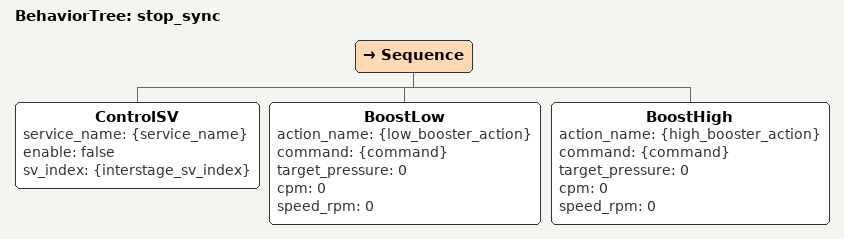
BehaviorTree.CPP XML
<root BTCPP_format="4">
  <BehaviorTree ID="stop_sync">
    <Sequence>
      <ControlSV
        service_name="{service_name}"
        enable="false"
        sv_index="{interstage_sv_index}"
      />
      <BoostLow
        action_name="{low_booster_action}"
        command="{command}"
        target_pressure="0"
        cpm="0"
        speed_rpm="0"
      />
      <BoostHigh
        action_name="{high_booster_action}"
        command="{command}"
        target_pressure="0"
        cpm="0"
        speed_rpm="0"
      />
    </Sequence>
  </BehaviorTree>
</root>
